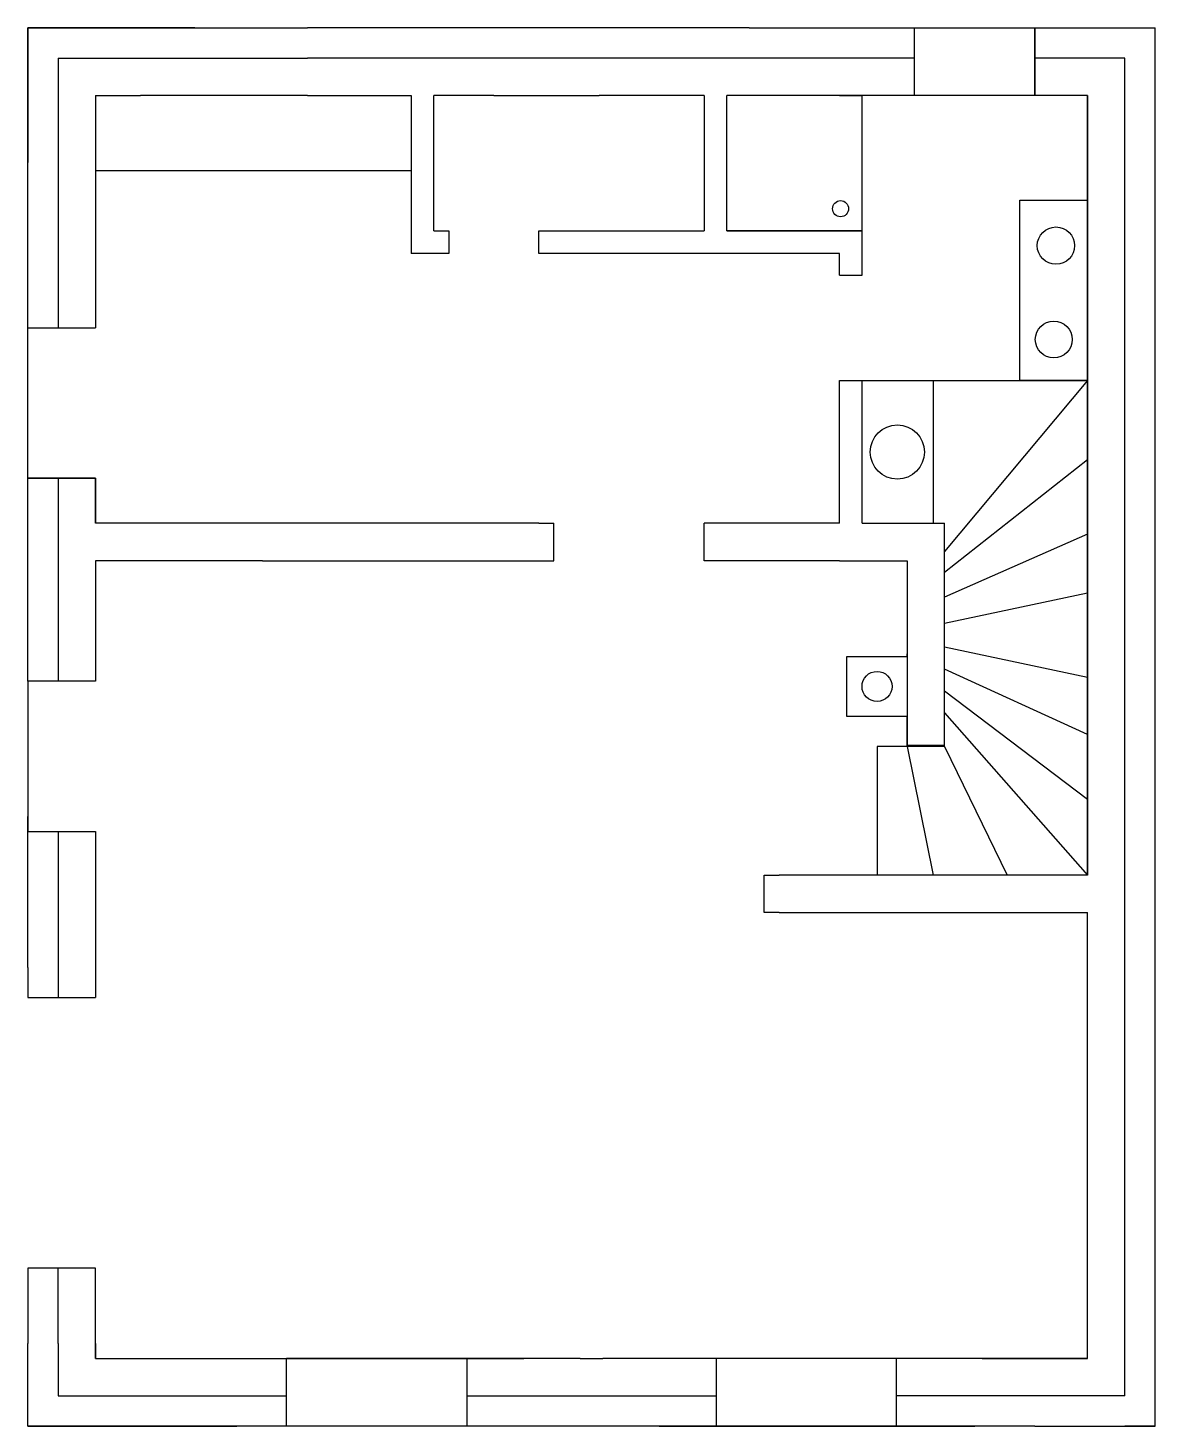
# Model space of a CAD drawing. Header units: inches. Extents: x -3325649 to -3291475, y 626335 to 643463.
# Drawn here: x -3298975 to -3291475, y 626335 to 635635 of the extents above.
import ezdxf

# ---------------------------------------------------------------- set-up
doc = ezdxf.new("R2010")
doc.units = ezdxf.units.IN
doc.header["$MEASUREMENT"] = 0

msp = doc.modelspace()

# ---------------------------------------------------------------- linework, layer by layer
for p, q in [((-3298975.2, 635635, 1000), (-3298225.2, 635635, 1000)), ((-3298975.2, 635635, 1000), (-3298975.2, 634740, 1000)), ((-3298975.2, 635635, 1000), (-3298975.2, 634740, 1000)), ((-3297865.2, 635635, 1000), (-3298975.2, 635635, 1000)), ((-3298975.2, 633540, 1000), (-3298975.2, 635635, 1000)), ((-3298225.2, 635635, 1000), (-3297115.2, 635635, 1000)), ((-3296215.2, 635635, 1000), (-3297115.2, 635635, 1000)), ((-3295175.2, 635635, 1000), (-3296215.2, 635635, 1000)), ((-3294175.2, 635635, 1000), (-3295175.2, 635635, 1000)), ((-3294175.2, 635635, 1000), (-3293075.2, 635635, 1000)), ((-3293075.2, 635185, 1000), (-3293075.2, 635635, 1000)), ((-3293075.2, 635635, 1000), (-3292275.2, 635635, 1000)), ((-3293075.2, 635185, 1000), (-3293075.2, 635635, 1000)), ((-3292275.2, 635635, 1000), (-3291475.2, 635635, 1000)), ((-3292275.2, 635185, 1000), (-3292275.2, 635635, 1000)), ((-3292275.2, 635635, 1000), (-3292275.2, 635185, 1000)), ((-3291475.2, 626335, 1000), (-3291475.2, 635635, 1000)), ((-3298775.2, 635435, 1000), (-3298775.2, 633640, 1000)), ((-3298775.2, 635435, 1000), (-3298225.2, 635435, 1000)), ((-3298225.2, 635435, 1000), (-3297115.2, 635435, 1000)), ((-3296215.2, 635435, 1000), (-3297115.2, 635435, 1000)), ((-3295175.2, 635435, 1000), (-3296215.2, 635435, 1000)), ((-3294175.2, 635435, 1000), (-3295175.2, 635435, 1000)), ((-3293075.2, 635435, 1000), (-3294175.2, 635435, 1000)), ((-3291675.2, 635435, 1000), (-3292275.2, 635435, 1000)), ((-3291675.2, 635435, 1000), (-3292275.2, 635435, 1000)), ((-3292275.2, 635435, 1000), (-3292275.2, 635185, 1000)), ((-3291675.2, 626535, 1000), (-3291675.2, 635435, 1000)), ((-3298525.2, 635185, 1000), (-3298525.2, 633640, 1000)), ((-3298525.2, 635185, 1000), (-3298225.2, 635185, 1000)), ((-3298525.2, 635185, 1000), (-3298525.2, 634885, 1000)), ((-3297115.2, 635185, 1000), (-3298225.2, 635185, 1000)), ((-3297115.2, 635185, 1000), (-3296425.2, 635185, 1000)), ((-3296425.2, 635185, 1000), (-3296425.2, 634285, 1000)), ((-3296425.2, 635185, 1000), (-3296425.2, 634685, 1000)), ((-3296275.2, 634285, 1000), (-3296275.2, 635185, 1000)), ((-3295875.2, 635185, 1000), (-3296275.2, 635185, 1000)), ((-3295875.2, 635185, 1000), (-3295825.2, 635185, 1000)), ((-3295825.2, 635185, 1000), (-3295675.2, 635185, 1000)), ((-3295675.2, 635185, 1000), (-3295525.2, 635185, 1000)), ((-3295525.2, 635185, 1000), (-3295375.2, 635185, 1000)), ((-3295375.2, 635185, 1000), (-3295175.2, 635185, 1000)), ((-3294475.2, 635185, 1000), (-3295175.2, 635185, 1000)), ((-3294475.2, 635185, 1000), (-3294475.2, 634285, 1000)), ((-3294175.2, 635185, 1000), (-3294325.2, 635185, 1000)), ((-3294325.2, 634285, 1000), (-3294325.2, 635185, 1000)), ((-3293075.2, 635185, 1000), (-3294175.2, 635185, 1000)), ((-3293575.2, 635185, 1000), (-3293425.2, 635185, 1000)), ((-3293075.2, 635185, 1000), (-3293475.2, 635185, 1000)), ((-3293425.2, 634285, 1000), (-3293425.2, 635185, 1000)), ((-3292275.2, 635185, 1000), (-3293075.2, 635185, 1000)), ((-3291925.2, 635185, 1000), (-3292275.2, 635185, 1000)), ((-3291925.2, 630000, 1000), (-3291925.2, 635185, 1000)), ((-3291925.2, 635185, 1000), (-3291925.2, 630000, 1000)), ((-3296425.2, 634685, 1000), (-3298525.2, 634685, 1000)), ((-3292375.2, 634090, 1000), (-3292375.2, 634490, 1000)), ((-3292375.2, 634490, 1000), (-3291925.2, 634490, 1000)), ((-3296425.2, 634285, 1000), (-3296425.2, 634135, 1000)), ((-3296275.2, 634285, 1000), (-3296175.2, 634285, 1000)), ((-3296175.2, 634285, 1000), (-3296175.2, 634135, 1000)), ((-3295575.2, 634135, 1000), (-3295575.2, 634285, 1000)), ((-3295575.2, 634285, 1000), (-3294775.2, 634285, 1000)), ((-3294775.2, 634285, 1000), (-3294575.2, 634285, 1000)), ((-3294575.2, 634285, 1000), (-3294475.2, 634285, 1000)), ((-3293425.2, 634285, 1000), (-3294325.2, 634285, 1000)), ((-3294325.2, 634285, 1000), (-3293425.2, 634285, 1000)), ((-3293425.2, 634285, 1000), (-3293575.2, 634285, 1000)), ((-3293425.2, 633990, 1000), (-3293425.2, 634285, 1000)), ((-3296175.2, 634135, 1000), (-3296425.2, 634135, 1000)), ((-3294775.2, 634135, 1000), (-3295575.2, 634135, 1000)), ((-3294575.2, 634135, 1000), (-3294775.2, 634135, 1000)), ((-3294475.2, 634135, 1000), (-3294575.2, 634135, 1000)), ((-3293575.2, 634135, 1000), (-3294475.2, 634135, 1000)), ((-3293575.2, 633990, 1000), (-3293575.2, 634135, 1000)), ((-3292375.2, 633290, 1000), (-3292375.2, 634090, 1000)), ((-3293575.2, 633990, 1000), (-3293425.2, 633990, 1000)), ((-3298975.2, 632640, 1000), (-3298975.2, 633640, 1000)), ((-3298975.2, 633640, 1000), (-3298525.2, 633640, 1000)), ((-3293575.2, 632340, 1000), (-3293575.2, 633290, 1000)), ((-3293575.2, 633290, 1000), (-3293425.2, 633290, 1000)), ((-3293425.2, 632340, 1000), (-3293425.2, 633290, 1000)), ((-3293425.2, 633290, 1000), (-3291925.2, 633290, 1000)), ((-3292950.2, 632340, 1000), (-3292950.2, 633290, 1000)), ((-3291925.2, 633290, 1000), (-3292875.2, 632153, 1000)), ((-3291925.2, 633290, 1000), (-3292375.2, 633290, 1000)), ((-3291925.2, 632762.7, 1000), (-3292875.2, 632012.7, 1000)), ((-3298975.2, 632640, 1000), (-3298525.2, 632640, 1000)), ((-3298525.2, 632640, 1000), (-3298975.2, 632640, 1000)), ((-3298975.2, 631290, 1000), (-3298975.2, 632640, 1000)), ((-3298775.2, 632640, 1000), (-3298775.2, 631290, 1000)), ((-3298525.2, 632340, 1000), (-3298525.2, 632640, 1000)), ((-3298525.2, 632640, 1000), (-3298525.2, 632340, 1000)), ((-3295575.2, 632340, 1000), (-3298525.2, 632340, 1000)), ((-3295575.2, 632340, 1000), (-3295475.2, 632340, 1000)), ((-3295475.2, 632090, 1000), (-3295475.2, 632340, 1000)), ((-3294475.2, 632090, 1000), (-3294475.2, 632340, 1000)), ((-3293575.2, 632340, 1000), (-3294475.2, 632340, 1000)), ((-3293425.2, 632340, 1000), (-3293025.2, 632340, 1000)), ((-3293025.2, 632340, 1000), (-3292875.2, 632340, 1000)), ((-3292875.2, 630855, 1000), (-3292875.2, 632340, 1000)), ((-3291925.2, 632267.7, 1000), (-3292875.2, 631847.7, 1000)), ((-3298525.2, 632090, 1000), (-3298525.2, 631290, 1000)), ((-3297415.2, 632090, 1000), (-3298525.2, 632090, 1000)), ((-3297415.2, 632090, 1000), (-3295475.2, 632090, 1000)), ((-3295575.2, 632090, 1000), (-3295475.2, 632090, 1000)), ((-3293675.2, 632090, 1000), (-3294475.2, 632090, 1000)), ((-3293575.2, 632090, 1000), (-3293675.2, 632090, 1000)), ((-3293575.2, 632090, 1000), (-3293125.2, 632090, 1000)), ((-3293125.2, 632090, 1000), (-3293125.2, 630855, 1000)), ((-3292875.2, 631676.7, 1000), (-3291925.2, 631877.7, 1000)), ((-3293125.2, 631455, 1000), (-3293125.2, 631472.5, 1000)), ((-3292875.2, 631518.4, 1000), (-3291925.2, 631317.4, 1000)), ((-3298525.2, 631390, 1000), (-3298525.2, 631290, 1000)), ((-3293525.2, 631055, 1000), (-3293525.2, 631455, 1000)), ((-3293525.2, 631455, 1000), (-3293125.2, 631455, 1000)), ((-3298525.2, 631290, 1000), (-3298975.2, 631290, 1000)), ((-3298975.2, 631290, 1000), (-3298975.2, 631290, 1000)), ((-3298975.2, 631290, 1000), (-3298975.2, 630290, 1000)), ((-3291925.2, 630935.7, 1000), (-3292875.2, 631370.7, 1000)), ((-3291925.2, 630503.7, 1000), (-3292875.2, 631223.7, 1000)), ((-3293125.2, 631055, 1000), (-3293525.2, 631055, 1000)), ((-3293125.2, 630855, 1000), (-3293125.2, 631055, 1000)), ((-3292875.2, 631079, 1000), (-3291925.2, 630000, 1000)), ((-3293125.2, 630855, 1000), (-3293325.2, 630855, 1000)), ((-3293325.2, 630855, 1000), (-3293325.2, 630000, 1000)), ((-3293125.2, 630855, 1000), (-3293125.2, 630865, 1000)), ((-3293125.2, 630865, 1000), (-3292875.2, 630865, 1000)), ((-3292875.2, 630855, 1000), (-3293125.2, 630855, 1000)), ((-3293125.2, 630855, 1000), (-3292951.2, 630000, 1000)), ((-3292875.2, 630855, 1000), (-3292458.4, 630000, 1000)), ((-3298975.2, 629385, 1000), (-3298975.2, 630390, 1000)), ((-3298975.2, 630290, 1000), (-3298525.2, 630290, 1000)), ((-3298775.2, 630290, 1000), (-3298775.2, 629385, 1000)), ((-3298525.2, 630290, 1000), (-3298525.2, 629185, 1000)), ((-3294077.2, 629750, 1000), (-3294077.2, 630000, 1000)), ((-3294077.2, 630000, 1000), (-3293977.2, 630000, 1000)), ((-3291925.2, 630000, 1000), (-3293977.2, 630000, 1000)), ((-3293977.2, 629750, 1000), (-3294077.2, 629750, 1000)), ((-3293977.2, 629750, 1000), (-3291925.2, 629750, 1000)), ((-3291925.2, 626785, 1000), (-3291925.2, 629750, 1000)), ((-3298975.2, 629385, 1000), (-3298975.2, 629185, 1000)), ((-3298775.2, 629385, 1000), (-3298775.2, 629185, 1000)), ((-3298975.2, 629185, 1000), (-3298525.2, 629185, 1000)), ((-3291925.2, 627385, 1000), (-3291925.2, 627985, 1000)), ((-3298525.2, 627385, 1000), (-3298975.2, 627385, 1000)), ((-3298975.2, 627385, 1000), (-3298975.2, 626885, 1000)), ((-3298775.2, 626885, 1000), (-3298775.2, 627385, 1000)), ((-3298525.2, 626785, 1000), (-3298525.2, 627385, 1000)), ((-3298975.2, 626335, 1000), (-3298975.2, 626885, 1000)), ((-3298775.2, 626885, 1000), (-3298775.2, 626535, 1000)), ((-3298525.2, 626885, 1000), (-3298525.2, 626785, 1000)), ((-3298525.2, 626785, 1000), (-3298525.2, 626885, 1000)), ((-3298525.2, 626785, 1000), (-3297585.2, 626785, 1000)), ((-3298525.2, 626785, 1000), (-3295855.2, 626785, 1000)), ((-3297775.2, 626785, 1000), (-3297255.2, 626785, 1000)), ((-3297775.2, 626785, 1000), (-3297255.2, 626785, 1000)), ((-3297255.2, 626335, 1000), (-3297255.2, 626785, 1000)), ((-3295855.2, 626785, 1000), (-3297255.2, 626785, 1000)), ((-3295300.2, 626785, 1000), (-3297080.2, 626785, 1000)), ((-3295300.2, 626785, 1000), (-3296475.2, 626785, 1000)), ((-3295855.2, 626785, 1000), (-3296055.2, 626785, 1000)), ((-3296055.2, 626785, 1000), (-3295855.2, 626785, 1000)), ((-3295855.2, 626785, 1000), (-3296055.2, 626785, 1000)), ((-3296055.2, 626785, 1000), (-3296055.2, 626335, 1000)), ((-3295855.2, 626785, 1000), (-3295675.2, 626785, 1000)), ((-3295675.2, 626785, 1000), (-3295705.2, 626785, 1000)), ((-3295300.2, 626785, 1000), (-3295150.2, 626785, 1000)), ((-3292275.2, 626785, 1000), (-3295150.2, 626785, 1000)), ((-3294395.2, 626785, 1000), (-3294395.2, 626335, 1000)), ((-3292675.2, 626785, 1000), (-3293875.2, 626785, 1000)), ((-3292675.2, 626785, 1000), (-3293825.2, 626785, 1000)), ((-3293195.2, 626335, 1000), (-3293195.2, 626785, 1000)), ((-3292275.2, 626785, 1000), (-3292675.2, 626785, 1000)), ((-3291925.2, 626785, 1000), (-3292625.2, 626785, 1000)), ((-3292625.2, 626785, 1000), (-3291925.2, 626785, 1000)), ((-3292275.2, 626785, 1000), (-3291925.2, 626785, 1000)), ((-3298775.2, 626535, 1000), (-3297255.2, 626535, 1000)), ((-3296055.2, 626535, 1000), (-3294395.2, 626535, 1000)), ((-3291675.2, 626535, 1000), (-3293195.2, 626535, 1000)), ((-3298975.2, 626335, 1000), (-3297585.2, 626335, 1000)), ((-3292585.2, 626335, 1000), (-3298975.2, 626335, 1000)), ((-3294775.2, 626335, 1000), (-3293875.2, 626335, 1000)), ((-3293875.2, 626335, 1000), (-3292675.2, 626335, 1000)), ((-3292275.2, 626335, 1000), (-3292675.2, 626335, 1000)), ((-3292275.2, 626335, 1000), (-3291475.2, 626335, 1000)), ((-3291475.2, 626335, 1000), (-3291675.2, 626335, 1000))]:
    msp.add_line(p, q)
for centre, radius in [((-3293567.7, 634432.9, 1000), 53.4), ((-3292134.7, 634187.1, 1000), 124.2), ((-3292149.3, 633562.7, 1000), 122.6), ((-3293190, 632813.7, 1000), 180.4), ((-3293325.2, 631255, 1000), 100)]:
    msp.add_circle(centre, radius)

doc.saveas('drawing.dxf')
